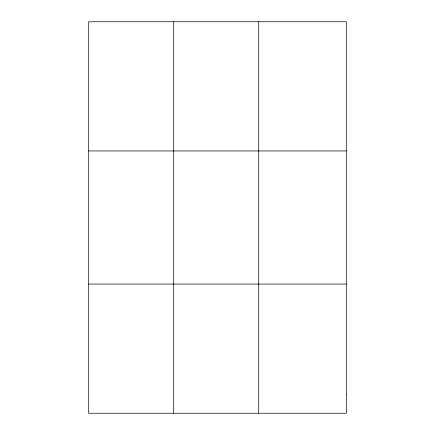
<?xml version="1.0" encoding="UTF-8"?>
<svg xmlns="http://www.w3.org/2000/svg" width="435" height="435" viewBox="0 0 435 435"><rect width="100%" height="100%" fill="white"/><g stroke="black" fill="none" stroke-linecap="round" stroke-linejoin="round"><path stroke-width="0.65" d="M173.706 21.75L173.706 413.25M258.716 21.75L258.716 413.25M88.697 150.945L346.303 150.945M88.697 284.055L346.303 284.055M346.303 394.795L346.303 413.25L88.697 413.25L88.697 21.75L346.303 21.75L346.303 394.795"/></g></svg>
